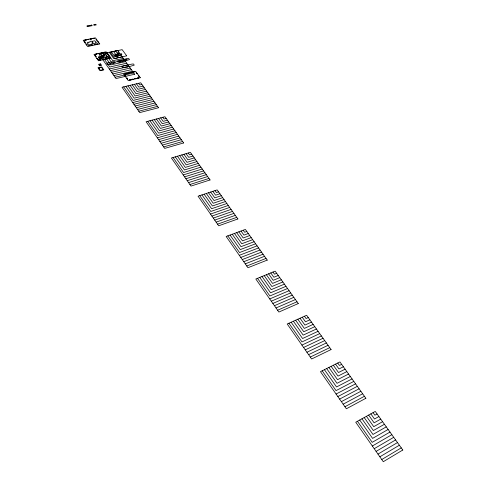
<?xml version="1.0" encoding="UTF-8"?>
<svg xmlns="http://www.w3.org/2000/svg" width="486" height="486" viewBox="0 0 486 486"><rect width="100%" height="100%" fill="white"/><g stroke="black" fill="none" stroke-linecap="round" stroke-linejoin="round"><path stroke-width="0.73" d="M381.765 459.519L401.266 447.879M379.87 456.804L399.37 445.225M377.974 454.094L397.481 442.576M376.091 451.391L395.598 439.939M374.214 448.7L393.721 437.309M372.343 446.02L391.85 434.684M389.985 432.066L372.191 442.351L357.465 421.283M388.12 429.46L372.586 438.39L359.719 420.038M386.267 426.86L372.975 434.46L361.961 418.792M384.414 424.266L373.357 430.56L364.196 417.553M382.573 421.684L373.74 426.684L366.426 416.32M380.732 419.108L374.123 422.832L368.643 415.087M378.904 416.538L374.506 419.005L370.854 413.865M377.075 413.981L374.876 415.202L373.06 412.644M344.938 406.739L364.433 396.272M343.159 404.182L362.653 393.769M341.379 401.636L360.873 391.279M339.605 399.097L359.099 388.794M337.843 396.564L357.332 386.315M336.081 394.037L355.57 383.843M353.808 381.382L336.039 390.629L322.175 370.8M352.058 378.928L336.537 386.959L324.423 369.682M350.309 376.48L337.029 383.314L326.665 368.564M348.571 374.038L337.521 379.694L328.894 367.446M346.834 371.602L338.013 376.097L331.118 366.341M345.103 369.178L338.499 372.525L333.335 365.235M343.371 366.754L338.979 368.971L335.54 364.129M341.652 364.342L339.459 365.442L337.74 363.03M310.281 357.064L329.739 347.648M308.604 354.659L328.056 345.291M306.927 352.259L326.379 342.946M305.257 349.865L324.709 340.601M303.592 347.478L323.038 338.262M301.934 345.096L321.374 335.935M319.715 333.609L301.988 341.925L288.921 323.226M318.063 331.294L302.584 338.517L291.157 322.218M316.416 328.986L303.173 335.133L293.392 321.216M314.77 326.677L303.756 331.768L295.616 320.213M313.136 324.381L304.333 328.427L297.833 319.217M311.502 322.09L304.91 325.104L300.038 318.221M309.868 319.812L305.487 321.805L302.243 317.23M308.245 317.534L306.059 318.524L304.436 316.246M277.609 310.232L296.995 301.77M276.024 307.96L295.409 299.546M274.444 305.694L293.823 297.323M272.865 303.434L292.244 295.111M271.297 301.186L290.671 292.906M269.73 298.939L289.097 290.701M287.53 288.508L269.87 295.98L257.525 278.32M285.968 286.321L270.544 292.809L259.755 277.415M284.413 284.134L271.212 289.662L261.978 276.516M282.858 281.959L271.881 286.527L264.19 275.617M281.309 279.79L272.543 283.417L266.395 274.718M279.76 277.621L273.205 280.325L268.6 273.825M278.223 275.465L273.855 277.257L270.793 272.938M276.686 273.308L274.505 274.201L272.974 272.051M246.748 266L266.049 258.406M245.254 263.855L264.548 256.298M243.759 261.711L263.048 254.202M242.271 259.579L261.553 252.106M240.783 257.446L260.065 250.017M239.3 255.326L258.576 247.933M257.094 245.855L239.519 252.562L227.843 235.856M255.612 243.784L240.266 249.61L230.06 235.048M254.142 241.718L241.007 246.675L232.265 234.24M252.671 239.659L241.749 243.759L234.471 233.432M251.201 237.605L242.484 240.862L236.664 232.63M249.737 235.552L243.213 237.982L238.851 231.828M248.279 233.511L243.936 235.115L241.032 231.026M246.827 231.47L244.658 232.272L243.207 230.23M217.564 224.161L236.755 217.357M214.727 220.103L233.906 213.372M216.142 222.132L235.327 215.359M213.318 218.08L232.49 211.386M211.914 216.07L231.081 209.405M210.511 214.059L229.671 207.431M228.268 205.463L210.796 211.471L199.734 195.645M226.865 203.5L211.604 208.719L201.933 194.922M225.468 201.538L212.412 205.985L204.126 194.193M224.07 199.588L213.214 203.263L206.319 193.477M102.528 56.425L102.005 56.479A0.735 0.48 14.2 0 1 101.325 55.787A0.735 0.48 14.2 0 1 102.309 55.58A0.735 0.48 14.2 0 1 102.649 56.34M222.679 197.638L214.01 200.56L208.5 192.754M221.294 195.694L214.806 197.869L210.675 192.037M219.915 193.756L215.596 195.196L212.844 191.32M218.536 191.824L216.379 192.541L215 190.609M189.911 184.534L208.98 178.435M188.568 182.602L207.625 176.546M187.225 180.683L206.277 174.656M185.889 178.763L204.934 172.773M184.552 176.855L203.598 170.896M183.222 174.948L202.261 169.019M200.925 167.154L183.568 172.53L173.071 157.513M199.594 165.289L184.437 169.96L175.258 156.863M198.27 163.43L185.3 167.403L177.439 156.219M195.627 159.724L187.013 162.336L181.776 154.931M196.945 161.577L186.156 164.863L179.613 155.569M194.309 157.883L187.863 159.827L183.939 154.287M192.997 156.042L188.708 157.33L186.089 153.649M191.684 154.208L189.546 154.846L188.24 153.011M163.679 146.93L182.608 141.487M162.403 145.101L181.327 139.689M161.127 143.279L180.045 137.896M158.594 139.64L177.493 134.324M159.858 141.456L178.769 136.104M157.33 137.83L176.224 132.544M174.96 130.764L157.731 135.564L147.756 121.3M173.696 128.997L158.649 133.164L149.925 120.722M172.433 127.229L159.56 130.777L152.088 120.145M169.918 123.705L161.37 126.038L156.395 118.997M171.175 125.467L160.465 128.401L154.244 119.568M168.666 121.956L162.269 123.687L158.539 118.426M167.421 120.206L163.162 121.354L160.678 117.855M166.176 118.456L164.049 119.027L162.81 117.284M137.544 109.478L156.322 104.654M138.759 111.215L157.543 106.367M136.335 107.74L155.107 102.947M135.132 106.009L153.892 101.246M132.727 102.564L151.468 97.856M133.923 104.283L152.677 99.545M150.265 96.161L133.17 100.432L123.687 86.866M149.062 94.478L134.13 98.184L125.838 86.35M147.859 92.796L135.09 95.955L127.982 85.84M145.472 89.448L136.985 91.52L132.253 84.819M146.663 91.119L136.044 93.731L130.12 85.329M144.281 87.778L137.927 89.321L134.379 84.309M143.091 86.113L138.862 87.134L136.499 83.805M141.906 84.449L139.798 84.959L138.613 83.294M115.054 77.238L133.686 72.936M112.752 73.933L131.366 69.68M113.9 75.585L132.526 71.308M111.604 72.286L130.205 68.058M110.456 70.64L129.051 66.442M126.755 63.216L109.8 67.007L100.766 54.08M109.314 69.006L127.903 64.826M125.607 61.613L110.802 64.899L102.898 53.624M123.323 58.411L112.788 60.726L107.145 52.719M124.465 60.009L111.798 62.809L105.025 53.174M122.186 56.819L113.773 58.654L109.259 52.269M121.05 55.228L114.751 56.595L111.367 51.82M106.306 58.581L105.025 58.861L106.464 58.812M118.784 52.057L116.695 52.506L115.571 50.921M119.914 53.636L115.723 54.541L113.475 51.37M105.887 52.634L105.632 52.871M106.665 56.449L107.163 57.214L104.776 57.731L103.682 56.911L103.111 55.355L105.498 54.845L106.586 55.659L107.035 56.303L106.677 56.412M95.821 42.373L96.307 43.126L93.926 43.612L92.85 42.804L92.297 41.286L94.679 40.8L95.748 41.602L96.192 42.233L95.839 42.337M140.302 77.717L128.304 80.64L123.638 74.212L135.624 71.357L140.302 77.717M126.117 59.371C126.791 61.042 127.83 58.533 126.117 59.371M124.738 59.675C125.418 61.345 126.463 58.836 124.738 59.675M126.7 55.829L114.763 58.527L110.243 52.239L122.15 49.657L126.7 55.829M121.822 54.189C120.449 55.319 120.692 52.622 121.822 54.189M110.632 58.034L98.476 60.774L93.998 54.432L106.124 51.814L110.632 58.034M109.393 57.615L108.925 57.494L109.393 57.615M105.984 57.743L106.446 57.907L106.015 57.713M104.296 54.79L103.816 54.705L104.296 54.79M99.089 59.851L98.603 59.772L99.089 59.851M95.238 54.863L95.699 55.027L95.262 54.827M99.727 43.91L87.602 46.51L83.209 40.35L95.311 37.817L99.727 43.91M88.938 42.367L88.671 42.331A1.075 0.693 13.5 0 0 87.34 42.598A1.075 0.693 13.5 0 0 88.021 43.582L88.002 43.728A1.075 0.693 13.6 0 0 88.567 44.858A1.075 0.693 13.6 0 0 89.953 44.414L90.196 44.524A1.075 0.693 13.6 0 0 91.228 44.518A1.075 0.693 13.6 0 0 91.55 43.892L91.696 43.837A1.075 0.693 13.7 0 0 92.783 43.412A1.075 0.693 13.7 0 0 92.067 42.519L92.085 42.373A1.069 0.693 13.7 0 0 91.386 41.207A1.069 0.693 13.7 0 0 90.171 41.875L90.025 41.93A1.075 0.693 13.6 0 0 88.968 42.27L88.938 42.367M118.797 54.14L118.171 54.28A0.729 0.474 15 0 1 117.491 53.594A0.729 0.474 15 0 1 118.456 53.387A0.729 0.474 15 0 1 118.797 54.14M402.791 450.012L383.284 461.7L355.752 422.231L375.253 411.429L402.791 450.012M365.867 398.277L346.366 408.787L320.462 371.656L339.933 361.936L365.867 398.277M331.088 349.543L311.629 358.996L287.214 323.998L306.623 315.262L331.088 349.543M298.27 303.556L278.879 312.055L255.824 279.013L275.155 271.164L298.27 303.556M267.251 260.095L247.951 267.725L226.154 236.475L245.375 229.441L267.251 260.095M237.897 218.955L218.7 225.796L198.051 196.198L217.157 189.898L237.897 218.955M210.061 179.954L190.992 186.077L171.406 158.005L190.378 152.373L210.061 179.954M183.641 142.933L164.705 148.4L146.104 121.743L164.93 116.719L183.641 142.933M158.521 107.734L139.731 112.606L122.047 87.255L140.721 82.796L158.521 107.734M130.862 79.807L129.422 79.874L130.862 79.807M133.401 79.206L131.967 79.273L133.401 79.206M136.189 78.55L134.756 78.617L136.189 78.55M138.71 77.96L137.283 78.021L138.71 77.96M127.04 78.118L126.743 78.191L127.745 79.109L127.04 78.118M138.395 75.47L139.099 76.448L138.395 75.47M134.616 74.243L115.984 78.568L99.144 54.426L117.661 50.477L134.616 74.243M125.831 76.405L124.835 75.488L125.831 76.405M137.18 73.769L136.189 72.857L137.18 73.769M126.524 73.684L125.254 73.975L126.524 73.684M129.063 73.1L127.794 73.392L129.063 73.1M131.846 72.457L130.582 72.748L131.846 72.457M134.361 71.873L133.103 72.165L134.361 71.873M124.252 65.804L121.883 66.606L122.685 67.742L123.954 67.451L124.185 67.779L125.449 67.493L125.218 67.165L126.481 66.88L126.712 67.208L127.976 66.922L127.745 66.6L129.252 66.254L129.483 66.582L134.264 65.124L133.456 64L132.046 64.055L124.252 65.804M99.405 68.824L99.016 68.909L100.505 70.306L102.935 69.759L102.352 68.812L102.74 68.72L101.252 67.329L98.828 67.87L99.405 68.824M103.773 69.856L100.013 70.701L97.984 67.754L101.738 66.922L103.773 69.856M108.979 64.116L107.692 64.401L106.756 63.557L108.026 62.755L112.801 61.704L114.234 61.649L115.164 62.487L113.754 63.059L113.985 63.387L110.261 63.836L110.486 64.158L109.204 64.444L108.979 64.116M119.192 61.862L117.928 62.141L117.132 61.017L127.289 58.514L128.699 58.466L129.501 59.584L124.72 61.011L124.489 60.689L122.982 61.023L123.213 61.345L121.95 61.625L121.719 61.303L120.461 61.582L120.686 61.904L119.422 62.184L119.192 61.862M100.523 63.891L98.549 64.322L99.581 65.817L101.562 65.379L100.523 63.891M119.914 60.878L118.991 61.084L119.24 61.436L120.17 61.23L119.914 60.878M97.959 59.28L96.981 58.375L97.959 59.28M109.459 56.789L108.487 55.896L109.459 56.789M100.912 59.754L99.624 60.033L100.912 59.754M103.488 59.195L102.2 59.474L103.488 59.195M108.858 58.028L107.582 58.308L108.858 58.028M96.119 56.631L95.147 55.732L96.119 56.631M107.613 54.171L106.641 53.278L107.613 54.171M96.902 53.995L95.614 54.268L96.902 53.995M99.472 53.448L98.184 53.721L99.472 53.448M102.285 52.846L101.009 53.12L102.285 52.846M104.836 52.306L103.561 52.579L104.836 52.306M90.044 45.532L88.756 45.799L90.044 45.532M92.607 45.004L91.325 45.265L92.607 45.004M95.42 44.42L94.144 44.688L95.42 44.42M97.965 43.898L96.696 44.159L97.965 43.898M86.453 44.098L86.15 44.159L87.109 45.052L86.453 44.098M97.911 41.753L98.573 42.695L97.911 41.753M86.271 40.107L84.831 40.15L86.271 40.107M88.835 39.591L87.401 39.633L88.835 39.591M91.641 39.026L90.214 39.062L91.641 39.026M94.181 38.509L92.759 38.546L94.181 38.509M84.655 41.51L84.357 41.571L85.311 42.458L84.655 41.51M96.113 39.19L96.769 40.125L96.113 39.19M87.711 25.855L86.866 26.019L87.298 26.627L88.142 26.469L87.711 25.855M89.078 25.594L88.233 25.752L88.665 26.366L89.509 26.201L89.078 25.594M90.402 25.333L89.564 25.497L89.995 26.11L90.833 25.946L90.402 25.333M91.745 25.078L90.906 25.242L91.338 25.849L92.176 25.685L91.745 25.078M94.418 24.561L93.585 24.725L94.017 25.333L94.849 25.169L94.418 24.561M95.778 24.3L94.94 24.458L95.378 25.072L96.21 24.908L95.778 24.3M100.802 57.263L100.784 57.263A0.735 0.48 14.1 0 1 100.165 56.461A0.735 0.48 14.1 0 1 101.38 56.552A0.735 0.48 14.1 0 1 100.973 57.275L100.802 57.263M117.162 55.07L116.974 55.052A0.729 0.474 14.9 0 1 116.354 54.256A0.729 0.474 14.9 0 1 117.557 54.353A0.729 0.474 14.9 0 1 117.162 55.064M102.607 56.807L102.497 56.795A0.735 0.48 14.2 0 0 101.993 57.476A0.735 0.48 14.2 0 0 103.214 57.64A0.735 0.48 14.2 0 0 102.686 56.819L102.607 56.807M118.845 54.614L118.657 54.59A0.729 0.474 15 0 0 118.177 55.27A0.729 0.474 15 0 0 119.38 55.428A0.729 0.474 15 0 0 118.845 54.614M114.872 55.173A0.729 0.48 14.8 0 0 116.081 55.155A0.729 0.48 14.8 0 0 115.231 54.42A0.729 0.48 14.8 0 0 114.872 55.173M115.449 56.467A0.735 0.48 14.9 0 0 116.658 56.449A0.735 0.48 14.9 0 0 115.808 55.708A0.735 0.48 14.9 0 0 115.449 56.467M117.053 56.121A0.729 0.48 14.9 0 0 118.262 56.103A0.729 0.48 14.9 0 0 117.405 55.361A0.729 0.48 14.9 0 0 117.053 56.121M99.509 65.124A0.759 0.498 14 0 0 100.766 65.1A0.759 0.498 14 0 0 99.891 64.334A0.759 0.498 14 0 0 99.509 65.124M99.205 58.691A0.741 0.486 14 0 0 100.438 58.672A0.741 0.486 14 0 0 99.581 57.925A0.741 0.486 14 0 0 99.205 58.691M98.646 57.384A0.741 0.486 14 0 0 99.873 57.366A0.741 0.486 14 0 0 99.023 56.625A0.741 0.486 14 0 0 98.646 57.384M100.839 58.338A0.741 0.486 14.1 0 0 102.066 58.32A0.741 0.486 14.1 0 0 101.216 57.573A0.741 0.486 14.1 0 0 100.839 58.338"/></g></svg>
